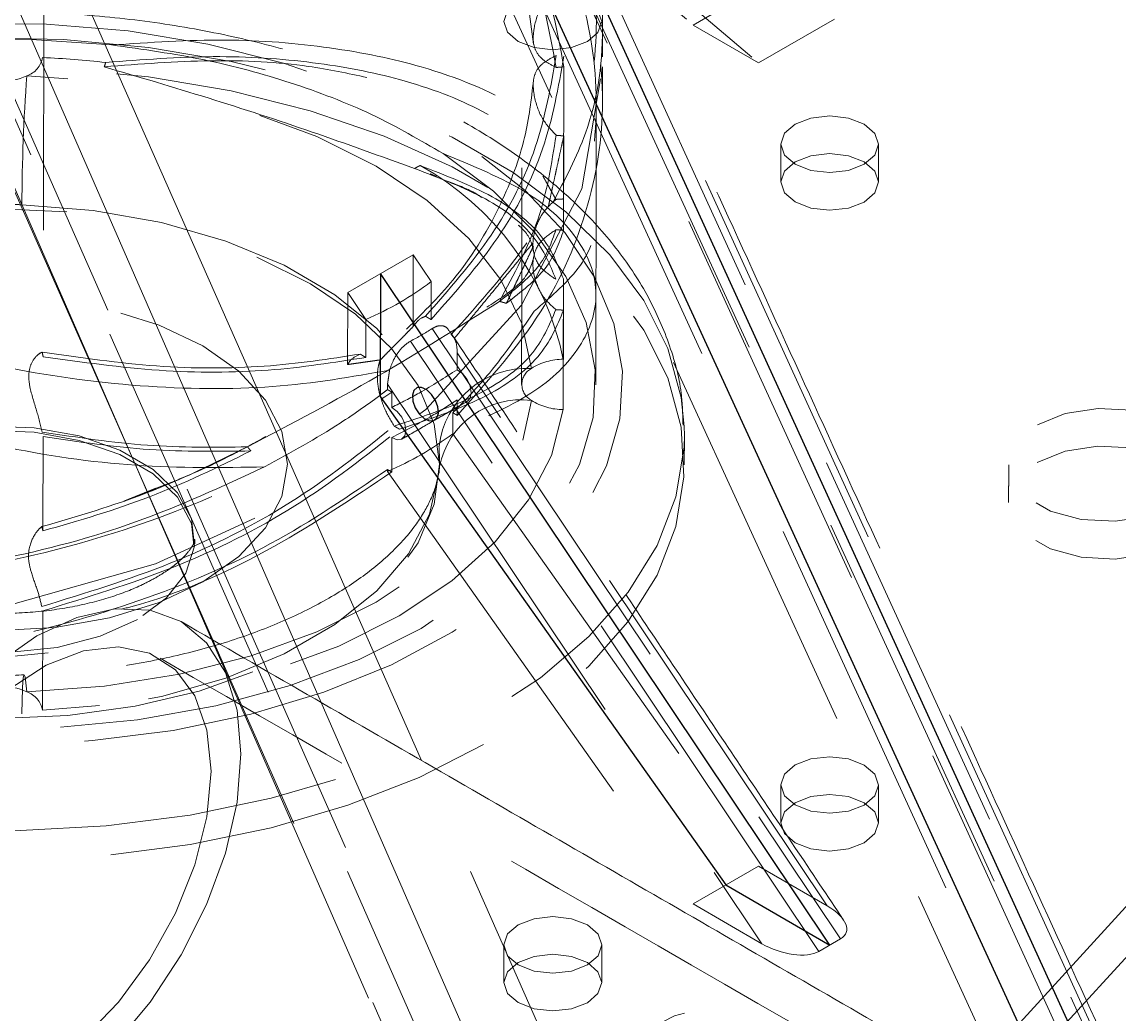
# Model space of a CAD drawing. Header units: millimetres. Extents: x 11 to 421, y 5 to 275.
# Drawn here: x 156.238 to 159.797, y 59.748 to 62.964 of the extents above; entities that cross this region are included whole.
import ezdxf

# ---------------------------------------------------------------- set-up
doc = ezdxf.new("R2010")
doc.units = ezdxf.units.MM
doc.linetypes.add('HIDDEN', pattern=[1.905, 1.27, -0.635])

msp = doc.modelspace()

# ---------------------------------------------------------------- linework, layer by layer
at = {"color": 7, "linetype": 'HIDDEN', "lineweight": 0}
for p, q in [((157.9989, 64.5344), (157.9962, 62.8539)), ((156.3079, 64.3624), (156.3055, 62.8492)), ((157.4276, 63.8738), (158.2182, 62.1509)), ((158.0578, 58.5451), (155.7182, 63.8382)), ((157.4247, 63.7944), (158.4155, 62.9544)), ((155.7536, 63.695), (158.0932, 58.402)), ((157.6368, 63.6715), (158.6277, 62.8315)), ((156.3101, 63.5595), (156.3073, 61.8789)), ((159.7753, 59.5624), (158.0734, 63.2853)), ((158.0563, 63.2673), (159.7917, 59.4711)), ((158.4155, 62.9544), (158.6613, 63.0963)), ((158.0672, 63.0647), (159.638, 59.642)), ((157.9153, 63.0446), (159.5632, 59.4399)), ((159.721, 59.4303), (158.071, 63.0398)), ((158.4155, 62.9544), (158.6277, 62.8315)), ((158.6277, 62.8315), (158.8734, 62.9734)), ((157.9959, 62.8189), (157.9952, 62.3906)), ((157.9958, 62.5949), (157.9953, 62.289)), ((157.5073, 62.2096), (157.2952, 62.0872)), ((157.5073, 62.2096), (157.5069, 61.9762)), ((157.5656, 62.1225), (157.5073, 62.2096)), ((157.9947, 62.1316), (157.9943, 61.8706)), ((157.5656, 62.1225), (157.5654, 61.9993)), ((157.2952, 62.0872), (157.2948, 61.8537)), ((157.3535, 62), (157.2952, 62.0872)), ((157.9948, 62.03), (157.9943, 61.7078)), ((157.3535, 62), (157.3533, 61.8768)), ((157.5694, 61.9703), (158.8937, 59.9914)), ((158.823, 59.9506), (157.4987, 61.9295)), ((158.8505, 60.0983), (157.6505, 61.8914)), ((158.3515, 61.8605), (159.4258, 59.5195)), ((157.4242, 61.7902), (158.6383, 59.9758)), ((157.4023, 61.7514), (157.3989, 61.7495)), ((157.6359, 61.6357), (157.6358, 61.6291)), ((158.3869, 61.6244), (158.3865, 61.6526)), ((156.3069, 61.6199), (156.3064, 61.3141)), ((157.6358, 61.6291), (158.6277, 60.2274)), ((157.4237, 61.5133), (157.4237, 61.5067)), ((157.4237, 61.5067), (158.4155, 60.1049)), ((157.5911, 61.502), (157.5922, 61.5224)), ((157.8901, 58.6233), (156.6507, 61.4275)), ((156.306, 61.055), (156.3055, 60.7328)), ((156.8536, 60.963), (157.7352, 58.9452)), ((160.8094, 60.8881), (158.6766, 58.5443)), ((160.7033, 60.8268), (158.5813, 58.495)), ((157.2088, 60.758), (157.9473, 59.0677)), ((158.2068, 59.0484), (157.5342, 60.5701)), ((158.6277, 60.2274), (158.4155, 60.1049)), ((158.6277, 60.2274), (158.8505, 60.0983)), ((158.4155, 60.1049), (158.6383, 59.9758)), ((158.8937, 59.9914), (158.823, 59.9506))]:
    msp.add_line(p, q, dxfattribs=at)
at = {"color": 7, "linetype": 'Continuous'}
for p, q in [((157.4046, 64.2161), (159.5319, 59.5808)), ((159.7564, 59.4507), (157.7411, 63.8591)), ((157.4012, 62.1484), (157.4006, 61.7504)), ((158.8584, 59.971), (157.4012, 62.1484)), ((157.4006, 61.7504), (158.5216, 60.1662)), ((158.5216, 60.1662), (158.8584, 59.971))]:
    msp.add_line(p, q, dxfattribs=at)
at = {"color": 7, "linetype": 'Continuous', "lineweight": 15}
for p, q in [((155.5564, 63.932), (156.8536, 60.963)), ((156.6507, 61.4275), (155.6121, 63.777)), ((155.9357, 63.6718), (157.2088, 60.758)), ((157.5342, 60.5701), (156.2416, 63.4945)), ((159.3136, 59.5429), (160.5619, 60.9088)), ((160.7093, 60.9056), (159.4259, 59.5012))]:
    msp.add_line(p, q, dxfattribs=at)
at = {"color": 7, "linetype": 'HIDDEN', "lineweight": 0, "flags": 128}
for points in [[(154.2427, 61.6719), (154.2094, 61.572), (154.2762, 61.3836), (154.4717, 61.2151), (154.7825, 61.0849), (155.1875, 61.0091), (155.6591, 60.9999), (156.1652, 61.0651), (156.6714, 61.2074), (157.1431, 61.4243), (157.5483, 61.708), (157.8592, 62.0463), (158.0547, 62.4232), (158.1214, 62.8202), (158.0672, 63.1789), (157.9076, 63.523), (157.6512, 63.8387), (157.6512, 63.8387)], [(157.8479, 63.031), (157.8994, 63.0509), (157.9601, 63.0578), (158.0209, 63.0508), (158.0724, 63.0308), (158.1068, 63.001), (158.1189, 62.9658), (158.1068, 62.9307), (158.0724, 62.901), (158.0209, 62.8811), (157.9601, 62.8742), (157.8994, 62.8812), (157.8479, 62.9012), (157.8135, 62.931), (157.8014, 62.9662), (157.8135, 63.0013), (157.8479, 63.031)], [(154.246, 62.1631), (154.3473, 62.3064), (154.4805, 62.4406), (154.6432, 62.5635), (154.8326, 62.6728), (155.0454, 62.7666), (155.2777, 62.8434), (155.5257, 62.9017), (155.7848, 62.9405), (156.0506, 62.9592), (156.3184, 62.9574), (156.5835, 62.9351), (156.8412, 62.8928), (157.0871, 62.8312), (157.3169, 62.7513), (157.5264, 62.6546), (157.712, 62.5428), (157.8705, 62.4177), (157.9991, 62.2817), (158.0956, 62.1371), (158.1582, 61.9865), (158.1858, 61.8324), (158.178, 61.6776), (158.1349, 61.5247), (158.0573, 61.3766), (157.9465, 61.2357), (157.8044, 61.1045), (157.6336, 60.9854), (157.437, 60.8805), (157.2181, 60.7914), (156.9808, 60.72), (156.7292, 60.6672), (156.4676, 60.6342), (156.2007, 60.6215), (155.9333, 60.6293), (155.6698, 60.6575), (155.4151, 60.7055), (155.1735, 60.7726), (154.9492, 60.8575), (154.7463, 60.9588), (154.5683, 61.0747)], [(158.3865, 61.6526), (158.3771, 61.7466), (158.3334, 61.906), (158.2556, 62.0611), (158.1447, 62.2094), (158.0026, 62.3485), (157.8316, 62.4763), (157.6342, 62.5906), (157.4137, 62.6898), (157.1734, 62.7722), (156.9173, 62.8366), (156.6493, 62.8819), (156.3736, 62.9075), (156.0946, 62.9129), (155.8168, 62.898), (155.5444, 62.8631), (155.2818, 62.8087), (155.0331, 62.7356), (154.8023, 62.6452), (154.5929, 62.5386)], [(154.329, 62.147), (154.4357, 62.2955), (154.5781, 62.4335), (154.7532, 62.5582), (154.9576, 62.6671), (155.1868, 62.7579), (155.4363, 62.8287), (155.7008, 62.8781), (155.9748, 62.9051), (156.2528, 62.909), (156.529, 62.8899)], [(157.7358, 60.6215), (157.5265, 60.515), (157.2956, 60.4245), (157.047, 60.3515), (156.7844, 60.2971), (156.512, 60.2621), (156.2341, 60.2473), (155.9551, 60.2526), (155.6795, 60.2782), (155.4114, 60.3235), (155.1553, 60.3879), (154.9151, 60.4703), (154.6945, 60.5695), (154.4972, 60.6839), (154.3261, 60.8116), (154.184, 60.9507), (154.0732, 61.099), (153.9953, 61.2541), (153.9517, 61.4136), (153.9429, 61.5749), (153.9692, 61.7356), (154.03, 61.8931), (154.1246, 62.0449), (154.2513, 62.1885), (154.4082, 62.3219), (154.5928, 62.4428), (154.8021, 62.5493), (155.033, 62.6398), (155.2816, 62.7128), (155.5442, 62.7672), (155.8166, 62.8021), (156.0945, 62.817), (156.3735, 62.8116), (156.6491, 62.7861), (156.9171, 62.7408), (157.1733, 62.6764), (157.4135, 62.5939), (157.6341, 62.4948), (157.8314, 62.3804), (158.0025, 62.2527), (158.1446, 62.1136), (158.2554, 61.9653), (158.3333, 61.8102), (158.3769, 61.6507), (158.3857, 61.4893), (158.3594, 61.3287), (158.2985, 61.1712), (158.204, 61.0194), (158.0773, 60.8757), (157.9204, 60.7424), (157.7358, 60.6215)], [(157.8911, 61.8412), (157.8595, 61.9866), (157.7914, 62.1278), (157.6884, 62.2618), (157.5527, 62.3857), (157.3871, 62.4968), (157.1953, 62.5928), (156.9814, 62.6715), (156.7499, 62.7313), (156.5058, 62.771), (156.2544, 62.7896)], [(158.7461, 62.633), (158.7976, 62.6529), (158.8584, 62.6598), (158.9191, 62.6528), (158.9706, 62.6328), (159.005, 62.603), (159.0171, 62.5678), (159.005, 62.5327), (158.9706, 62.503), (158.9191, 62.4831), (158.8584, 62.4762), (158.7976, 62.4832), (158.7461, 62.5032), (158.7117, 62.533), (158.6996, 62.5682), (158.7117, 62.6033), (158.7461, 62.633)], [(154.5929, 62.5386), (154.4083, 62.4177), (154.2515, 62.2844), (154.1247, 62.1407), (154.0302, 61.9889), (153.9693, 61.8315), (153.9431, 61.6708), (153.9518, 61.5094), (153.9955, 61.3499), (154.0733, 61.1948), (154.1842, 61.0466), (154.3263, 60.9075), (154.4973, 60.7797), (154.6947, 60.6654), (154.9152, 60.5662), (155.1555, 60.4838), (155.4116, 60.4194), (155.6796, 60.374), (155.9553, 60.3485), (156.2343, 60.3431), (156.5121, 60.358), (156.7845, 60.3929), (157.0471, 60.4473), (157.2958, 60.5203), (157.5266, 60.6108), (157.736, 60.7173), (157.9206, 60.8382), (158.0774, 60.9716), (158.2042, 61.1153), (158.2987, 61.267), (158.3596, 61.4245), (158.3859, 61.5852), (158.3869, 61.6244)], [(157.6043, 62.5374), (157.7684, 62.4157), (157.902, 62.2821), (158.0027, 62.1391), (158.0684, 61.9896), (158.098, 61.8362), (158.0909, 61.6821), (158.0471, 61.53), (157.9676, 61.3828), (157.8539, 61.2434), (157.7081, 61.1144), (157.533, 60.9983), (157.3318, 60.8972), (157.1086, 60.8131), (156.8673, 60.7476), (156.6128, 60.7019), (156.3497, 60.6769), (156.0831, 60.6731), (155.8181, 60.6905), (155.5596, 60.7288), (155.3127, 60.7873), (155.0819, 60.8648), (154.8717, 60.9599)], [(158.7459, 62.5107), (158.7974, 62.5305), (158.8582, 62.5374), (158.9189, 62.5304), (158.9704, 62.5104), (159.0048, 62.4806), (159.0169, 62.4455), (159.0048, 62.4103), (158.9704, 62.3806), (158.9189, 62.3607), (158.8582, 62.3538), (158.7974, 62.3609), (158.7459, 62.3808), (158.7115, 62.4107), (158.6994, 62.4458), (158.7115, 62.4809), (158.7459, 62.5107)], [(155.154, 62.1175), (155.3245, 62.2016), (155.5157, 62.2691), (155.7228, 62.3185), (155.9408, 62.3486), (156.1643, 62.3585), (156.3878, 62.3481), (156.6058, 62.3176), (156.8129, 62.2677), (157.0041, 62.1998), (157.1746, 62.1154), (157.3202, 62.0166), (157.4373, 61.9059), (157.5231, 61.786), (157.5755, 61.6599), (157.593, 61.5306), (157.5755, 61.4013), (157.5231, 61.2753), (157.4373, 61.1556), (157.3202, 61.0452), (157.1746, 60.9467), (157.0041, 60.8627), (156.8129, 60.7951), (156.6058, 60.7457), (156.3878, 60.7157), (156.1643, 60.7058), (155.9408, 60.7162), (155.7228, 60.7467), (155.5157, 60.7966), (155.3245, 60.8645), (155.154, 60.9489), (155.0084, 61.0477), (154.8913, 61.1584), (154.8055, 61.2783), (154.7531, 61.4044), (154.7355, 61.5337), (154.7531, 61.6629), (154.8055, 61.789), (154.8913, 61.9087), (155.0084, 62.0191), (155.154, 62.1175)], [(156.2385, 62.3716), (156.469, 62.3534), (156.6915, 62.3139), (156.9, 62.254), (157.089, 62.1754), (157.2535, 62.08), (157.3891, 61.9706), (157.4923, 61.8499), (157.5602, 61.7211), (157.5911, 61.5877)], [(156.8254, 61.149), (156.9417, 61.2308), (157.0281, 61.3242), (157.0813, 61.4256), (157.0993, 61.5311), (157.0813, 61.6366), (157.0281, 61.7381), (156.9417, 61.8317), (156.8254, 61.9138), (156.6838, 61.9812), (156.5221, 62.0314), (156.3467, 62.0623), (156.1643, 62.0729), (155.9819, 62.0627), (155.8065, 62.0321), (155.6448, 61.9823), (155.5032, 61.9152), (155.3869, 61.8334), (155.3005, 61.74), (155.2473, 61.6386), (155.2293, 61.5331), (155.2473, 61.4276), (155.3005, 61.3261), (155.3869, 61.2325), (155.5032, 61.1505), (155.6448, 61.0831), (155.8065, 61.0329), (155.9819, 61.0019), (156.1643, 60.9914), (156.3467, 61.0015), (156.5221, 61.0321), (156.6838, 61.0819), (156.8254, 61.149)], [(157.6832, 61.7346), (157.692, 61.7445), (157.6956, 61.762), (157.6921, 61.7835), (157.6822, 61.8055), (157.6675, 61.8244), (157.6504, 61.837)], [(156.2544, 60.7925), (156.5058, 60.8106), (156.7499, 60.8497), (156.9814, 60.909), (157.1953, 60.9873), (157.3871, 61.0828), (157.5527, 61.1936), (157.6884, 61.3172), (157.7914, 61.4509), (157.8595, 61.592), (157.8911, 61.7374)], [(157.9943, 61.7078), (157.9561, 61.5591), (157.8819, 61.4152), (157.7734, 61.2788), (157.6325, 61.1526), (157.4623, 61.0393), (157.266, 60.941), (157.0476, 60.8598), (156.8115, 60.7972), (156.5625, 60.7546), (156.3055, 60.7328)], [(157.4381, 61.6169), (157.4552, 61.6097), (157.4699, 61.6115), (157.4799, 61.622), (157.4835, 61.6395), (157.48, 61.661), (157.4701, 61.683), (157.4553, 61.7019), (157.4382, 61.7146)], [(159.5319, 61.6583), (159.6222, 61.6948), (159.7287, 61.7112), (159.8386, 61.7055), (159.9385, 61.6785), (160.0165, 61.6333), (160.0631, 61.5754), (160.0727, 61.5119), (160.0441, 61.4503), (159.9809, 61.3981), (159.8906, 61.3617), (159.7841, 61.3453), (159.6742, 61.3509), (159.5743, 61.378), (159.4963, 61.4232), (159.4497, 61.481), (159.4401, 61.5446), (159.4686, 61.6062), (159.5319, 61.6583)], [(155.7149, 61.5333), (155.8354, 61.5878), (155.975, 61.624), (156.1255, 61.6398), (156.2783, 61.6343), (156.4245, 61.6078), (156.5555, 61.5618), (156.6637, 61.4991), (156.7429, 61.4232), (156.7885, 61.3387), (156.7977, 61.2503), (156.7701, 61.1632), (156.7073, 61.0825), (156.6129, 61.0129), (156.4924, 60.9585), (156.3528, 60.9223), (156.2022, 60.9065), (156.0494, 60.912), (155.9033, 60.9385), (155.7723, 60.9844), (155.664, 61.0472), (155.5848, 61.123), (155.5393, 61.2076), (155.53, 61.296), (155.5576, 61.383), (155.6205, 61.4637), (155.7149, 61.5333)], [(156.6129, 61.0272), (156.4924, 60.9727), (156.3528, 60.9366), (156.2022, 60.9208), (156.0494, 60.9263), (155.9033, 60.9528), (155.7723, 60.9987), (155.664, 61.0614), (155.5848, 61.1373), (155.5393, 61.2219), (155.5301, 61.3103), (155.5576, 61.3973), (155.6205, 61.478), (155.7149, 61.5476), (155.8354, 61.6021), (155.975, 61.6382), (156.1256, 61.654), (156.2784, 61.6485), (156.4245, 61.622), (156.5555, 61.5761), (156.6638, 61.5134), (156.743, 61.4375), (156.7885, 61.3529), (156.7977, 61.2645), (156.7701, 61.1775), (156.7073, 61.0968), (156.6129, 61.0272)], [(159.5317, 61.536), (159.622, 61.5724), (159.7285, 61.5888), (159.8384, 61.5832), (159.9383, 61.5561), (160.0163, 61.5109), (160.0629, 61.4531), (160.0725, 61.3895), (160.0439, 61.328), (159.9807, 61.2758), (159.8904, 61.2393), (159.7839, 61.2229), (159.674, 61.2286), (159.5741, 61.2556), (159.4961, 61.3008), (159.4495, 61.3587), (159.4399, 61.4222), (159.4684, 61.4838), (159.5317, 61.536)], [(157.5911, 61.502), (157.5602, 61.3687), (157.4923, 61.2401), (157.3891, 61.1196), (157.2535, 61.0104), (157.089, 60.9155), (156.9, 60.8372), (156.6915, 60.7778), (156.469, 60.7387), (156.2385, 60.7211)], [(156.2385, 60.7211), (156.2388, 60.7655), (156.2398, 60.8016), (156.2413, 60.8279), (156.2433, 60.8434), (156.2457, 60.8476), (156.2484, 60.8402), (156.2514, 60.8216), (156.2544, 60.7925)], [(158.7461, 60.5555), (158.7976, 60.5753), (158.8584, 60.5822), (158.9191, 60.5752), (158.9706, 60.5552), (159.005, 60.5254), (159.0171, 60.4903), (159.005, 60.4551), (158.9706, 60.4254), (158.9191, 60.4055), (158.8584, 60.3986), (158.7976, 60.4057), (158.7461, 60.4256), (158.7117, 60.4554), (158.6996, 60.4906), (158.7117, 60.5257), (158.7461, 60.5555)], [(158.7459, 60.4331), (158.7974, 60.453), (158.8582, 60.4599), (158.9189, 60.4528), (158.9704, 60.4329), (159.0048, 60.403), (159.0169, 60.3679), (159.0048, 60.3328), (158.9704, 60.303), (158.9189, 60.2832), (158.8582, 60.2762), (158.7974, 60.2833), (158.7459, 60.3033), (158.7115, 60.3331), (158.6994, 60.3682), (158.7115, 60.4034), (158.7459, 60.4331)], [(157.8481, 60.037), (157.8996, 60.0569), (157.9603, 60.0638), (158.0211, 60.0568), (158.0726, 60.0368), (158.107, 60.007), (158.1191, 59.9718), (158.107, 59.9367), (158.0726, 59.907), (158.0211, 59.8871), (157.9603, 59.8802), (157.8996, 59.8872), (157.8481, 59.9072), (157.8137, 59.937), (157.8016, 59.9722), (157.8137, 60.0073), (157.8481, 60.037)], [(157.8479, 59.9147), (157.8994, 59.9345), (157.9601, 59.9415), (158.0209, 59.9344), (158.0724, 59.9144), (158.1068, 59.8846), (158.1189, 59.8495), (158.1068, 59.8143), (158.0724, 59.7846), (158.0209, 59.7647), (157.9601, 59.7578), (157.8994, 59.7649), (157.8479, 59.7848), (157.8135, 59.8147), (157.8014, 59.8498), (157.8135, 59.8849), (157.8479, 59.9147)], [(157.7187, 58.7501), (157.7315, 58.8935), (157.7694, 59.0451), (157.8305, 59.1976), (157.912, 59.344), (158.0101, 59.4774), (158.1201, 59.5916), (158.2371, 59.6812), (158.3554, 59.7421), (158.4696, 59.7714), (158.5743, 59.7678), (158.6646, 59.7313), (158.7363, 59.6638), (158.7861, 59.5683), (158.8115, 59.4494), (158.8115, 59.3125), (158.7861, 59.1642), (158.7363, 59.0113), (158.6646, 58.8609), (158.5743, 58.7202), (158.4696, 58.5957), (158.3554, 58.4932), (158.2371, 58.4174), (158.1201, 58.3721), (158.0101, 58.3592), (157.912, 58.3793), (157.8305, 58.4316), (157.7694, 58.5136), (157.7315, 58.6215), (157.7187, 58.7501)]]:
    msp.add_lwpolyline(points, dxfattribs=at)
at = {"color": 7, "linetype": 'Continuous', "flags": 128}
msp.add_lwpolyline([(157.5877, 61.7161), (157.5799, 61.7375), (157.5671, 61.757), (157.5512, 61.7717), (157.5348, 61.7793), (157.5202, 61.7787), (157.5097, 61.77), (157.5049, 61.7545), (157.5065, 61.7345), (157.5143, 61.7131), (157.5271, 61.6936), (157.5429, 61.6789), (157.5594, 61.6713), (157.574, 61.6719), (157.5845, 61.6806), (157.5893, 61.6961), (157.5877, 61.7161)], dxfattribs=at)
at = {"color": 7, "linetype": 'Continuous', "lineweight": 15, "flags": 128}
for points in [[(156.9487, 60.5915), (156.936, 60.7333), (156.8983, 60.8549), (156.8372, 60.9517), (156.7548, 61.02), (156.6545, 61.0572), (156.5401, 61.0617), (156.416, 61.0336), (156.2868, 60.9737), (156.1577, 60.8845), (156.0336, 60.7693), (155.9191, 60.6326), (155.8188, 60.4797), (155.7365, 60.3164), (155.6754, 60.1489), (155.6377, 59.9838), (155.625, 59.8273), (155.6377, 59.6856)], [(156.8518, 60.5356), (156.8386, 60.6682), (156.7996, 60.7794), (156.7366, 60.8639), (156.6526, 60.9178), (156.5515, 60.9386), (156.438, 60.9253), (156.3174, 60.8785), (156.1954, 60.8005), (156.0777, 60.6948), (155.9698, 60.5664), (155.8767, 60.4213), (155.8027, 60.2663), (155.7514, 60.1087), (155.7252, 59.9557), (155.7252, 59.8146), (155.7514, 59.692)], [(156.5401, 59.6495), (156.6545, 59.7862), (156.7548, 59.9392), (156.8372, 60.1025), (156.8983, 60.2699), (156.936, 60.4351), (156.9487, 60.5915)], [(156.438, 59.668), (156.5515, 59.7858), (156.6526, 59.9233), (156.7366, 60.0743), (156.7996, 60.2315), (156.8386, 60.3877), (156.8518, 60.5356)]]:
    msp.add_lwpolyline(points, dxfattribs=at)
at = {"color": 7, "linetype": 'HIDDEN', "lineweight": 0}
for centre, radius, start, end in [((156.2283, 62.8636), 0.0785, 289.4493, 349.4233), ((156.1641, 59.7368), 3.1156, 83.622, 87.3993), ((156.1649, 62.9928), 0.222, 246.1086, 293.767), ((161.946, 62.3629), 5.7075, 175.7124, 179.9125), ((157.0791, 61.6798), 0.9349, 11.7709, 61.1721), ((157.993, 61.6796), 0.191, 89.5932, 122.2215), ((157.8757, 61.5551), 0.2864, 86.9151, 173.4615), ((157.9186, 61.7893), 0.0587, 117.8647, 242.1355), ((157.8579, 61.4683), 0.2711, 82.952, 168.488), ((157.9934, 61.899), 0.1913, 237.6811, 270.2746), ((156.1645, 60.5895), 0.222, 66.1082, 113.7674), ((156.2281, 60.7183), 0.0787, 10.5827, 70.4392)]:
    msp.add_arc(centre, radius, start, end, dxfattribs=at)
for centre, major_axis, ratio, start_param, end_param in [((156.1683, 63.9908), (-1.3857, 1.8771), 0.639768, 2.987693, 3.151363), ((156.1683, 63.9908), (-1.4612, 1.9794), 0.639768, 3.043685, 3.095371), ((156.1675, 63.4932), (-1.5075, 1.8334), 0.660556, 2.95472, 3.109914), ((158.7797, 60.0575), (0.1324, -0.0453), 0.476133, 5.889532, 7.460328), ((158.709, 60.0167), (0.1324, -0.0453), 0.476133, 4.318736, 5.889532)]:
    msp.add_ellipse(centre, major_axis=major_axis, ratio=ratio, start_param=start_param, end_param=end_param, dxfattribs=at)
for points in [[(157.9221, 100.5916), (157.8589, 61.7894)], [(159.8128, 59.5253), (157.8338, 63.8544)], [(156.5102, 62.8331), (156.5055, 62.8189)], [(157.971, 62.8168), (157.9959, 62.8189)], [(158.1006, 62.3389), (158.1012, 62.7054)], [(157.9452, 62.3636), (157.9958, 62.5949)], [(157.9958, 62.5949), (157.9709, 62.597)], [(158.6996, 62.5683), (158.6994, 62.4459)], [(159.0169, 62.4454), (159.0171, 62.5677)], [(157.5113, 62.4892), (157.5299, 62.4989)], [(157.5629, 62.4719), (157.5822, 62.4636)], [(157.9284, 62.4642), (157.9703, 62.3891)], [(157.9703, 62.3891), (157.9952, 62.3906)], [(157.9953, 62.289), (157.9704, 62.2906)], [(157.641, 61.9385), (157.8963, 62.2483)], [(157.8099, 62.0521), (157.8972, 62.2376)], [(157.7875, 62.0585), (157.8099, 62.0521)], [(158.0997, 61.788), (158.1002, 62.0799)], [(157.97, 62.0316), (157.9948, 62.03)], [(157.5477, 62.01), (157.5654, 61.9993)], [(157.4008, 61.8687), (157.5069, 61.9762)], [(157.641, 61.9389), (157.6247, 61.9633)], [(157.641, 61.9385), (157.6307, 61.9508)], [(158.9034, 60.0524), (157.641, 61.9389)], [(156.3041, 61.8936), (156.3073, 61.8789)], [(157.3533, 61.8768), (157.3356, 61.8875)], [(157.4008, 61.8687), (157.2948, 61.8537)], [(157.4309, 61.8355), (157.4242, 61.7902)], [(157.4241, 61.7723), (157.4242, 61.7902)], [(157.4006, 61.751), (157.3989, 61.7495)], [(157.3989, 61.7495), (157.4009, 61.7501)], [(157.4006, 61.751), (157.4023, 61.7514)], [(157.4023, 61.7514), (157.4009, 61.7501)], [(157.4241, 61.7723), (157.4383, 61.7644)], [(157.6502, 61.7394), (157.6501, 61.6889)], [(157.471, 61.6121), (157.6832, 61.7346)], [(157.6359, 61.6357), (157.636, 61.6975)], [(157.6501, 61.6889), (157.636, 61.6975)], [(157.4632, 61.644), (157.4456, 61.6542)], [(158.3868, 61.5285), (158.3869, 61.6244)], [(156.97, 61.5866), (156.9811, 61.5736)], [(157.593, 61.5298), (157.5931, 61.5446)], [(159.4389, 61.5288), (159.4387, 61.4064)], [(157.4379, 61.5054), (157.4237, 61.5133)], [(156.6744, 61.4529), (156.5694, 61.4105)], [(156.3064, 61.3141), (156.3032, 61.3281)], [(156.7989, 61.2721), (156.7989, 61.2864)], [(170.4749, 52.9414), (156.6863, 60.9014)], [(158.6996, 60.4907), (158.6994, 60.3683)], [(159.0169, 60.3678), (159.0171, 60.4902)], [(157.8016, 59.9723), (157.8014, 59.8499)], [(158.1189, 59.8494), (158.1191, 59.9717)]]:
    msp.add_open_spline(points, degree=1, dxfattribs=at)
for points, knots in [([(157.971, 62.8168), (157.9505, 62.9302), (157.9094, 63.1568), (157.7238, 63.4774), (157.4589, 63.7679), (157.1201, 64.0157), (156.7292, 64.2178), (156.4463, 64.3048), (156.3047, 64.3484)], [0, 0, 0, 0, 0.166745, 0.333396, 0.5, 0.666604, 0.833255, 1, 1, 1, 1]), ([(157.9606, 62.3792), (157.9996, 62.4533), (158.0991, 62.6421), (158.1378, 62.9654), (158.0849, 63.3265), (157.9276, 63.6755), (157.7435, 63.8815), (157.6515, 63.9845)], [0, 0, 0, 0, 0.1399947, 0.3567187, 0.5711526, 0.7855596, 1, 1, 1, 1]), ([(157.6373, 63.976), (157.7283, 63.8738), (157.9102, 63.6693), (158.0646, 63.3236), (158.1203, 62.9652), (158.0639, 62.6061), (157.9072, 62.2583), (157.7228, 62.0533), (157.6307, 61.9508)], [0, 0, 0, 0, 0.166123, 0.332219, 0.498337, 0.665534, 0.832806, 1, 1, 1, 1]), ([(157.3821, 63.8083), (157.4164, 63.779), (157.5055, 63.7027), (157.6332, 63.5587), (157.7622, 63.3693), (157.8652, 63.1428), (157.8865, 62.979), (157.8978, 62.8921)], [0, 0, 0, 0, 0.109408, 0.284953, 0.492621, 0.7308, 1, 1, 1, 1]), ([(157.9959, 62.8189), (157.975, 62.9333), (157.9332, 63.162), (157.7448, 63.4851), (157.5471, 63.7025), (157.4184, 63.8103), (157.3951, 63.8298)], [0, 0, 0, 0, 0.310657, 0.621138, 0.93153, 1, 1, 1, 1]), ([(157.6369, 63.717), (157.7278, 63.6148), (157.9097, 63.4104), (158.0646, 63.0645), (158.1179, 62.7103), (158.0708, 62.3564), (157.9566, 62.1363), (157.8995, 62.0263)], [0, 0, 0, 0, 0.201949, 0.403865, 0.605807, 0.802863, 1, 1, 1, 1]), ([(157.6501, 61.6889), (157.7424, 61.7918), (157.9268, 61.9975), (158.0835, 62.3462), (158.14, 62.7069), (158.0837, 63.0677), (157.9274, 63.4164), (157.7432, 63.6224), (157.6511, 63.7255)], [0, 0, 0, 0, 0.166662, 0.333407, 0.500079, 0.666725, 0.833349, 1, 1, 1, 1]), ([(157.9714, 63.0758), (157.9554, 63.0586), (157.9208, 63.0215), (157.9, 62.9566), (157.8948, 62.903), (157.9047, 62.8653), (157.9293, 62.839), (157.9578, 62.8238), (157.971, 62.8168)], [0, 0, 0, 0, 0.192994, 0.414916, 0.550733, 0.687184, 0.854968, 1, 1, 1, 1]), ([(158.3826, 61.6576), (158.3817, 61.6922), (158.3791, 61.7823), (158.3395, 61.9253), (158.2693, 62.0832), (158.1684, 62.234), (158.0394, 62.3763), (157.8828, 62.5083), (157.7008, 62.6278), (157.4964, 62.7328), (157.2729, 62.8218), (157.0341, 62.8936), (156.7833, 62.9476), (156.5241, 62.983), (156.2601, 62.9996), (155.9948, 62.9972), (155.7318, 62.9759), (155.4747, 62.9358), (155.2269, 62.8774), (154.9921, 62.8009), (154.794, 62.7175), (154.681, 62.6555), (154.6343, 62.6299)], [0, 0, 0, 0, 0.030372, 0.078939, 0.127822, 0.177561, 0.228375, 0.280141, 0.332532, 0.385208, 0.437907, 0.490521, 0.543031, 0.595452, 0.647815, 0.70016, 0.752526, 0.804944, 0.857457, 0.910107, 0.96293, 1, 1, 1, 1]), ([(158.1214, 62.8512), (158.1215, 62.8701), (158.1215, 62.9078), (158.1216, 62.9455), (158.1216, 62.9644)], [0, 0, 0, 0, 0.5000027, 1, 1, 1, 1]), ([(156.529, 62.8899), (156.6535, 62.898), (156.9026, 62.9142), (157.2432, 62.8861), (157.574, 62.8174), (157.8602, 62.6972), (158.0563, 62.5283), (158.1189, 62.3475), (158.0706, 62.1727), (157.9565, 62.0751), (157.8995, 62.0263)], [0, 0, 0, 0, 0.107909, 0.215938, 0.32381, 0.46586, 0.607914, 0.749976, 0.874963, 1, 1, 1, 1]), ([(157.6043, 62.5374), (157.5295, 62.5813), (157.3799, 62.6691), (157.1156, 62.7696), (156.8317, 62.8475), (156.6308, 62.8756), (156.529, 62.8899)], [0, 0, 0, 0, 0.253742, 0.507483, 0.750578, 1, 1, 1, 1]), ([(156.5102, 62.8331), (156.6282, 62.8421), (156.8645, 62.8602), (157.1874, 62.8377), (157.4893, 62.7794), (157.7437, 62.6802), (157.9321, 62.5451), (157.9741, 62.4421), (157.9952, 62.3906)], [0, 0, 0, 0, 0.152292, 0.304756, 0.456996, 0.637928, 0.818913, 1, 1, 1, 1]), ([(157.5477, 62.01), (157.623, 62.0962), (157.7737, 62.2685), (157.919, 62.5565), (157.9539, 62.7562), (157.9714, 62.856)], [0, 0, 0, 0, 0.333404, 0.666892, 1, 1, 1, 1]), ([(157.5654, 61.9993), (157.642, 62.0862), (157.7951, 62.2602), (157.9428, 62.5511), (157.9784, 62.753), (157.9962, 62.8539)], [0, 0, 0, 0, 0.33341, 0.666893, 1, 1, 1, 1]), ([(157.9709, 62.597), (157.9549, 62.6143), (157.9204, 62.6515), (157.8998, 62.7165), (157.8948, 62.7702), (157.9048, 62.8077), (157.9295, 62.8339), (157.9581, 62.849), (157.9714, 62.856)], [0, 0, 0, 0, 0.192992, 0.415241, 0.551024, 0.687445, 0.854989, 1, 1, 1, 1]), ([(156.5055, 62.8189), (156.6216, 62.828), (156.8539, 62.8461), (157.1436, 62.8302), (157.2958, 62.7975), (157.3576, 62.7842)], [0, 0, 0, 0, 0.372251, 0.744925, 1, 1, 1, 1]), ([(156.5055, 62.8189), (156.6182, 62.7857), (156.8461, 62.7185), (157.1819, 62.6087), (157.4014, 62.5291), (157.5113, 62.4892)], [0, 0, 0, 0, 0.3280356, 0.6636878, 1, 1, 1, 1]), ([(158.1212, 62.7054), (158.1212, 62.7243), (158.1213, 62.762), (158.1214, 62.7998), (158.1214, 62.8186)], [0, 0, 0, 0, 0.499997, 1, 1, 1, 1]), ([(157.8975, 62.7753), (157.8904, 62.7136), (157.8751, 62.5801), (157.7936, 62.365), (157.6703, 62.1524), (157.5422, 62.0245), (157.4859, 61.9683)], [0, 0, 0, 0, 0.220996, 0.477466, 0.7703, 1, 1, 1, 1]), ([(157.7875, 62.0585), (157.8342, 62.1458), (157.9274, 62.3203), (157.9564, 62.5048), (157.9709, 62.597)], [0, 0, 0, 0, 0.500408, 1, 1, 1, 1]), ([(157.6043, 62.5374), (157.7012, 62.4977), (157.895, 62.4183), (158.0603, 62.256), (158.1194, 62.0825), (158.0632, 61.9111), (157.9088, 61.7538), (157.7268, 61.6751), (157.6359, 61.6357)], [0, 0, 0, 0, 0.169409, 0.33881, 0.508231, 0.672133, 0.836109, 1, 1, 1, 1]), ([(157.5113, 62.4892), (157.5929, 62.4582), (157.7561, 62.3961), (157.9139, 62.2696), (157.9512, 62.1766), (157.9699, 62.1301)], [0, 0, 0, 0, 0.3331952, 0.6664428, 1, 1, 1, 1]), ([(157.5299, 62.4989), (157.6125, 62.467), (157.7778, 62.4033), (157.9378, 62.2741), (157.9758, 62.1791), (157.9947, 62.1316)], [0, 0, 0, 0, 0.333193, 0.66644, 1, 1, 1, 1]), ([(157.6144, 62.4498), (157.648, 62.437), (157.6938, 62.4195), (157.7222, 62.4006), (157.7298, 62.3956)], [0, 0, 0, 0, 0.732597, 1, 1, 1, 1]), ([(157.4309, 61.8355), (157.3081, 61.8139), (157.0625, 61.7707), (156.625, 61.7754), (156.1674, 61.8379), (155.7109, 61.9648), (155.276, 62.1487), (155.0314, 62.3169), (154.909, 62.401)], [0, 0, 0, 0, 0.167194, 0.334466, 0.501663, 0.667781, 0.833877, 1, 1, 1, 1]), ([(157.9699, 62.1301), (157.9539, 62.1408), (157.9194, 62.164), (157.8987, 62.2032), (157.8938, 62.2505), (157.9038, 62.3007), (157.9285, 62.3514), (157.9571, 62.3771), (157.9703, 62.3891)], [0, 0, 0, 0, 0.192993, 0.414916, 0.550733, 0.687183, 0.854967, 1, 1, 1, 1]), ([(156.0902, 62.3717), (156.1286, 62.373), (156.178, 62.3747), (156.2274, 62.3721), (156.2385, 62.3716)], [0, 0, 0, 0, 0.776346, 1, 1, 1, 1]), ([(158.1002, 62.0799), (158.1003, 62.1231), (158.1004, 62.2094), (158.1005, 62.2958), (158.1006, 62.3389)], [0, 0, 0, 0, 0.5, 1, 1, 1, 1]), ([(157.9704, 62.2906), (157.956, 62.2493), (157.9271, 62.1667), (157.8341, 62.0946), (157.7875, 62.0585)], [0, 0, 0, 0, 0.4995918, 1, 1, 1, 1]), ([(157.9953, 62.289), (157.9806, 62.2469), (157.9512, 62.1626), (157.857, 62.0889), (157.8099, 62.0521)], [0, 0, 0, 0, 0.49959, 1, 1, 1, 1]), ([(157.8484, 62.3059), (157.8567, 62.2981), (157.8877, 62.2689), (157.8935, 62.2405), (157.8977, 62.2198)], [0, 0, 0, 0, 0.26867, 1, 1, 1, 1]), ([(157.9704, 62.2906), (157.9544, 62.2799), (157.9198, 62.2568), (157.8989, 62.2176), (157.8938, 62.1702), (157.9037, 62.12), (157.9283, 62.0693), (157.9568, 62.0435), (157.97, 62.0316)], [0, 0, 0, 0, 0.192992, 0.415243, 0.551024, 0.687445, 0.85499, 1, 1, 1, 1]), ([(157.8976, 62.1995), (157.8895, 62.1712), (157.8755, 62.1229), (157.7838, 62.0638), (157.7459, 62.0395)], [0, 0, 0, 0, 0.587132, 1, 1, 1, 1]), ([(157.0255, 61.5217), (156.8881, 61.5195), (156.6134, 61.5151), (156.1616, 61.581), (155.7107, 61.7056), (155.2755, 61.8897), (155.0309, 62.0579), (154.9086, 62.142)], [0, 0, 0, 0, 0.197137, 0.394193, 0.596135, 0.798051, 1, 1, 1, 1]), ([(157.3913, 61.8153), (157.3916, 61.8154), (157.5279, 61.8941), (157.6578, 61.9764), (157.7875, 62.0585)], [0, 0, 0, 0, 0.002077, 1, 1, 1, 1]), ([(157.97, 62.0316), (157.9492, 61.9813), (157.9076, 61.8808), (157.7262, 61.7467), (157.5391, 61.685), (157.4456, 61.6542)], [0, 0, 0, 0, 0.333216, 0.666518, 1, 1, 1, 1]), ([(157.9948, 62.03), (157.9737, 61.9787), (157.9313, 61.876), (157.7475, 61.7389), (157.558, 61.6756), (157.4632, 61.644)], [0, 0, 0, 0, 0.333216, 0.666517, 1, 1, 1, 1]), ([(157.8995, 62.0263), (157.8537, 61.9586), (157.7805, 61.8502), (157.6826, 61.7441), (157.6408, 61.7023), (157.636, 61.6975)], [0, 0, 0, 0, 0.595091, 0.953007, 1, 1, 1, 1]), ([(157.5069, 61.9762), (157.515, 61.9871), (157.5262, 62.0022), (157.543, 62.0083), (157.5477, 62.01)], [0, 0, 0, 0, 0.7202577, 1, 1, 1, 1]), ([(157.6234, 61.9625), (157.6217, 61.9657), (157.6168, 61.975), (157.602, 61.9807), (157.5845, 61.9789), (157.5731, 61.9724), (157.5694, 61.9703)], [0, 0, 0, 0, 0.177213, 0.507967, 0.840635, 1, 1, 1, 1]), ([(154.3097, 61.9471), (154.2813, 61.91), (154.2243, 61.8358), (154.1968, 61.6933), (154.2544, 61.5261), (154.4525, 61.3544), (154.7668, 61.2215), (155.1765, 61.1436), (155.6534, 61.1332), (156.1492, 61.1957), (156.6266, 61.3263), (157.0669, 61.5107), (157.3145, 61.6798), (157.4383, 61.7644)], [0, 0, 0, 0, 0.061877, 0.123897, 0.224502, 0.325101, 0.425697, 0.526293, 0.626893, 0.727497, 0.81832, 0.909183, 1, 1, 1, 1]), ([(157.0255, 61.5217), (156.888, 61.4582), (156.613, 61.3313), (156.1446, 61.2078), (155.6589, 61.1443), (155.1866, 61.1538), (154.7811, 61.2298), (154.47, 61.3602), (154.2739, 61.5291), (154.2169, 61.6937), (154.2441, 61.8339), (154.3005, 61.9069), (154.3287, 61.9434)], [0, 0, 0, 0, 0.097891, 0.195743, 0.306963, 0.418176, 0.529387, 0.640597, 0.751811, 0.863031, 0.931594, 1, 1, 1, 1]), ([(157.4987, 61.9295), (157.4917, 61.9251), (157.4778, 61.9162), (157.4587, 61.8943), (157.4417, 61.8669), (157.4347, 61.8467), (157.4309, 61.8355)], [0, 0, 0, 0, 0.23001, 0.459507, 0.701291, 1, 1, 1, 1]), ([(157.6505, 61.8914), (157.6496, 61.9048), (157.6485, 61.9226), (157.6425, 61.9353), (157.641, 61.9385)], [0, 0, 0, 0, 0.750274, 1, 1, 1, 1]), ([(156.3037, 61.6346), (156.2981, 61.6579), (156.286, 61.708), (156.2639, 61.7721), (156.2585, 61.8256), (156.2695, 61.8637), (156.2907, 61.8878), (156.2999, 61.8918), (156.3041, 61.8936)], [0, 0, 0, 0, 0.192992, 0.415241, 0.551024, 0.687445, 0.854989, 1, 1, 1, 1]), ([(157.3356, 61.8875), (157.2345, 61.8719), (157.0323, 61.8405), (156.6784, 61.8403), (156.4289, 61.8758), (156.3041, 61.8936)], [0, 0, 0, 0, 0.333404, 0.666892, 1, 1, 1, 1]), ([(157.3356, 61.8875), (157.3239, 61.8821), (157.3077, 61.8745), (157.2976, 61.8583), (157.2948, 61.8537)], [0, 0, 0, 0, 0.720259, 1, 1, 1, 1]), ([(157.6505, 61.8914), (157.6505, 61.8914), (157.6505, 61.8733), (157.6504, 61.8551), (157.6504, 61.837)], [0, 0, 0, 0, 0.0020105, 1, 1, 1, 1]), ([(157.3533, 61.8768), (157.2509, 61.8605), (157.0459, 61.8277), (156.687, 61.8262), (156.4338, 61.8614), (156.3073, 61.8789)], [0, 0, 0, 0, 0.33341, 0.666893, 1, 1, 1, 1]), ([(157.4008, 61.8687), (157.3987, 61.8628), (157.3932, 61.8473), (157.3913, 61.8282), (157.3913, 61.8156), (157.3913, 61.8153)], [0, 0, 0, 0, 0.372655, 0.983686, 1, 1, 1, 1]), ([(157.3913, 61.8153), (157.391, 61.8151), (157.2547, 61.7364), (157.1122, 61.6614), (156.97, 61.5866)], [0, 0, 0, 0, 0.002077, 1, 1, 1, 1]), ([(157.4006, 61.751), (157.3985, 61.7593), (157.3931, 61.7811), (157.3913, 61.8024), (157.3913, 61.815), (157.3913, 61.8153)], [0, 0, 0, 0, 0.372655, 0.983677, 1, 1, 1, 1]), ([(157.4382, 61.7146), (157.4682, 61.7299), (157.5433, 61.7683), (157.6102, 61.8113), (157.6504, 61.837)], [0, 0, 0, 0, 0.3999089, 1, 1, 1, 1]), ([(157.0255, 61.5217), (157.109, 61.5676), (157.2426, 61.641), (157.3692, 61.7305), (157.4184, 61.7679), (157.4241, 61.7723)], [0, 0, 0, 0, 0.5950908, 0.9530071, 1, 1, 1, 1]), ([(157.4456, 61.6542), (157.4338, 61.6739), (157.415, 61.705), (157.4047, 61.7379), (157.4009, 61.7501)], [0, 0, 0, 0, 0.631211, 1, 1, 1, 1]), ([(157.6502, 61.7394), (157.6237, 61.722), (157.5574, 61.6786), (157.4828, 61.64), (157.4381, 61.6169)], [0, 0, 0, 0, 0.399909, 1, 1, 1, 1]), ([(157.4383, 61.7644), (157.4383, 61.755), (157.4383, 61.7384), (157.4383, 61.7217), (157.4382, 61.7146)], [0, 0, 0, 0, 0.568018, 1, 1, 1, 1]), ([(156.3028, 61.0691), (156.444, 61.1124), (156.7265, 61.199), (157.1219, 61.3978), (157.3376, 61.5687), (157.4456, 61.6542)], [0, 0, 0, 0, 0.333216, 0.666517, 1, 1, 1, 1]), ([(156.97, 61.5866), (156.8633, 61.5853), (156.65, 61.5829), (156.4191, 61.6174), (156.3037, 61.6346)], [0, 0, 0, 0, 0.500409, 1, 1, 1, 1]), ([(156.306, 61.055), (156.449, 61.0985), (156.7351, 61.1855), (157.1354, 61.3856), (157.354, 61.5578), (157.4632, 61.644)], [0, 0, 0, 0, 0.3332157, 0.666517, 1, 1, 1, 1]), ([(156.9811, 61.5736), (156.8731, 61.572), (156.6573, 61.5688), (156.4236, 61.6029), (156.3069, 61.6199)], [0, 0, 0, 0, 0.50041, 1, 1, 1, 1]), ([(157.0296, 61.6199), (156.9571, 61.5804), (156.8436, 61.5184), (156.7193, 61.4703), (156.6744, 61.4529)], [0, 0, 0, 0, 0.637924, 1, 1, 1, 1]), ([(157.4381, 61.6169), (157.4381, 61.608), (157.438, 61.5897), (157.438, 61.5525), (157.4379, 61.5242), (157.4379, 61.5054)], [0, 0, 0, 0, 0.238785, 0.492525, 1, 1, 1, 1]), ([(156.3032, 61.3281), (156.4187, 61.3618), (156.6498, 61.4293), (156.8632, 61.5341), (156.97, 61.5866)], [0, 0, 0, 0, 0.499592, 1, 1, 1, 1]), ([(156.3064, 61.3141), (156.4232, 61.3478), (156.6571, 61.4155), (156.873, 61.5209), (156.9811, 61.5736)], [0, 0, 0, 0, 0.49959, 1, 1, 1, 1]), ([(157.5911, 61.5877), (157.5924, 61.5662), (157.5939, 61.5384), (157.5917, 61.5086), (157.5911, 61.502)], [0, 0, 0, 0, 0.776342, 1, 1, 1, 1]), ([(157.5927, 61.5433), (157.5928, 61.5394), (157.5929, 61.5313), (157.5923, 61.5256), (157.592, 61.5227)], [0, 0, 0, 0, 0.4833764, 1, 1, 1, 1]), ([(157.4237, 61.5133), (157.3013, 61.4294), (157.0563, 61.2617), (156.621, 61.0785), (156.1599, 60.9514), (155.6937, 60.8898), (155.2453, 60.8887), (154.9962, 60.9362), (154.8717, 60.9599)], [0, 0, 0, 0, 0.163891, 0.327867, 0.491769, 0.66119, 0.830591, 1, 1, 1, 1]), ([(157.5919, 61.5195), (157.5905, 61.508), (157.5859, 61.4722), (157.5644, 61.4099), (157.5139, 61.326), (157.4356, 61.2388), (157.3273, 61.1515), (157.1942, 61.0709), (157.0384, 60.9992), (156.8626, 60.9388), (156.6703, 60.8923), (156.4633, 60.8592), (156.3191, 60.8516), (156.2453, 60.8477)], [0, 0, 0, 0, 0.047387, 0.14696, 0.238595, 0.336375, 0.43049, 0.523727, 0.617058, 0.710941, 0.80548, 0.900584, 1, 1, 1, 1]), ([(156.5611, 61.0602), (156.5817, 61.0656), (156.7551, 61.1118), (157.0657, 61.2551), (157.3139, 61.422), (157.4379, 61.5054)], [0, 0, 0, 0, 0.06301, 0.531622, 1, 1, 1, 1]), ([(156.3032, 61.3281), (156.2976, 61.3234), (156.2854, 61.3133), (156.2631, 61.2732), (156.2576, 61.2256), (156.2684, 61.176), (156.2894, 61.1232), (156.2986, 61.0863), (156.3028, 61.0691)], [0, 0, 0, 0, 0.192992, 0.415243, 0.551024, 0.687445, 0.85499, 1, 1, 1, 1]), ([(156.6751, 61.1641), (156.6603, 61.1561), (156.6174, 61.1327), (156.5275, 61.0976), (156.4035, 61.0661), (156.2656, 61.0478), (156.1216, 61.0447), (155.9792, 61.0574), (155.8465, 61.0847), (155.7313, 61.1239), (155.6396, 61.1704), (155.5756, 61.218), (155.5402, 61.2582), (155.5292, 61.2836), (155.528, 61.2851), (155.5291, 61.2887), (155.5292, 61.2891)], [0, 0, 0, 0, 0.040314, 0.117619, 0.196449, 0.276757, 0.357974, 0.43944, 0.520308, 0.599903, 0.67776, 0.75388, 0.8294, 0.906683, 0.991612, 1, 1, 1, 1]), ([(156.7986, 61.2864), (156.7987, 61.2857), (156.799, 61.2832), (156.796, 61.2708), (156.7692, 61.2335), (156.7265, 61.1956), (156.688, 61.172), (156.6751, 61.1641)], [0, 0, 0, 0, 0.128039, 0.421527, 0.644921, 0.880909, 1, 1, 1, 1]), ([(154.8583, 60.9514), (154.9842, 60.9269), (155.2359, 60.8779), (155.6885, 60.8802), (156.101, 60.9266), (156.3511, 61.0007), (156.4439, 61.0282)], [0, 0, 0, 0, 0.27853, 0.557047, 0.835597, 1, 1, 1, 1]), ([(156.2451, 60.8476), (156.2425, 60.8474), (156.1904, 60.8437), (156.1364, 60.844), (156.0856, 60.8481), (156.0842, 60.8482)], [0, 0, 0, 0, 0.0487868, 0.974543, 1, 1, 1, 1])]:
    msp.add_open_spline(points, degree=3, knots=knots, dxfattribs=at)
at = {"color": 7, "linetype": 'Continuous', "lineweight": 15}
msp.add_open_spline([(160.0249, 59.1323), (156.7548, 61.02)], degree=1, dxfattribs=at)

doc.saveas('drawing.dxf')
